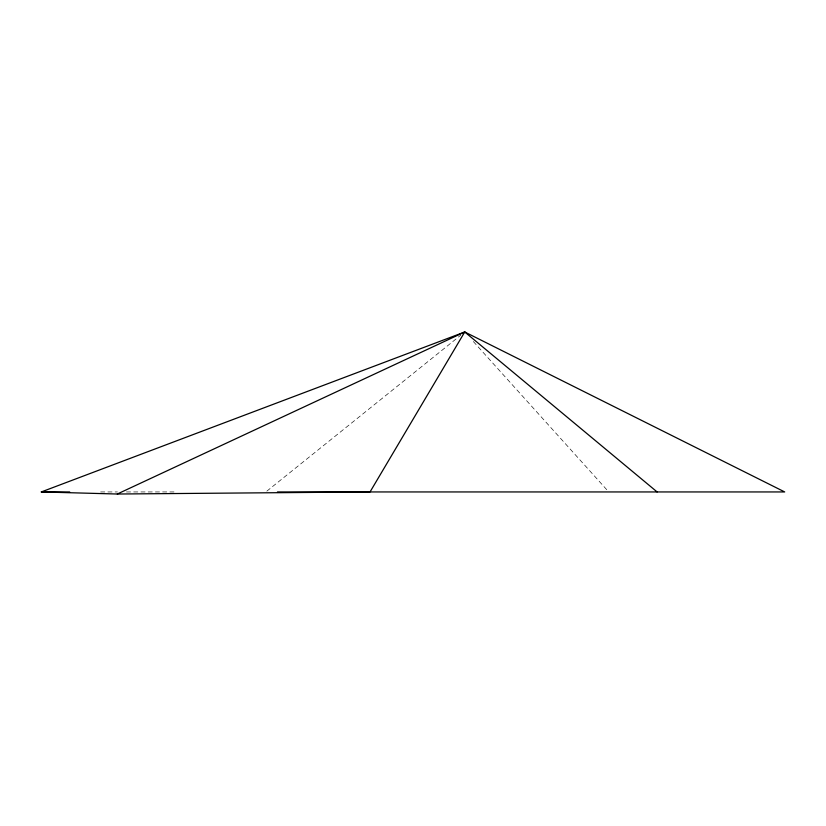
<?xml version="1.0" encoding="UTF-8"?>
<svg xmlns="http://www.w3.org/2000/svg" width="826" height="826" viewBox="0 0 826 826"><rect width="100%" height="100%" fill="white"/><g stroke="black" fill="none" stroke-linecap="round" stroke-linejoin="round"><path stroke-width="0.62" stroke-dasharray="4.13 3.1" d="M266.86 491.14L460.722 335.211M100.669 491.945L117.437 491.945M126.471 491.945L175.515 491.945M473.36 341.551L607.058 490.024"/><path stroke-width="1.24" d="M462.736 333.59L464.739 331.98L784.7 491.945L277.453 491.945M117.302 494.02L370.038 491.945L464.739 331.98L41.3 491.945L117.302 494.02L464.739 331.98L657.135 491.945M41.3 491.945L69.694 491.945"/></g></svg>
